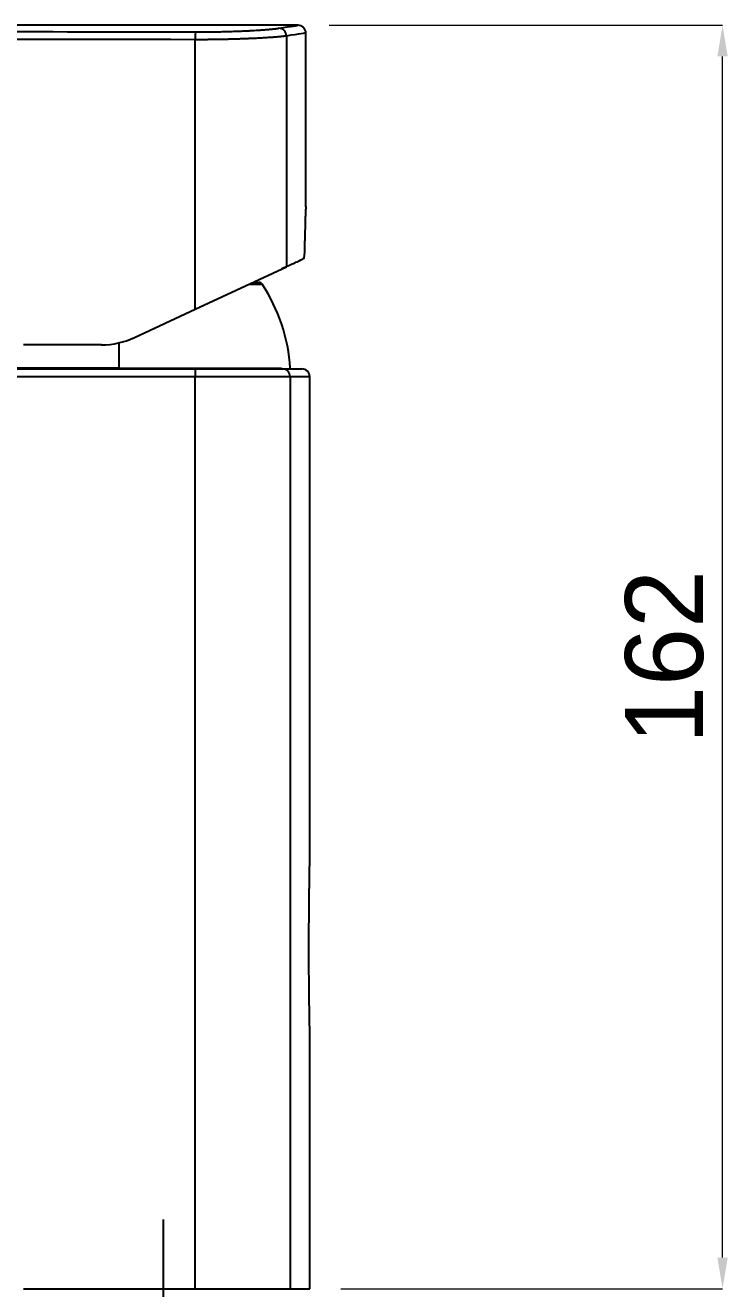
# Model space of a CAD drawing. Extents: x 0 to 790, y 0 to 579.
# Drawn here: x 510.6 to 600.9, y 273.8 to 435.9 of the extents above; entities that cross this region are included whole.
import ezdxf

# ---------------------------------------------------------------- set-up
doc = ezdxf.new("R2010")
doc.units = 0
doc.header["$LTSCALE"] = 10
doc.header["$MEASUREMENT"] = 0
doc.header["$PDMODE"] = 3
doc.header["$PDSIZE"] = -10
doc.linetypes.add('CENTER', pattern=[2, 1.25, -0.25, 0.25, -0.25])
doc.layers.get('0').update_dxf_attribs({"linetype": 'CONTINUOUS'})
doc.layers.get('DEFPOINTS').update_dxf_attribs({"linetype": 'CONTINUOUS'})
doc.layers.add('1', color=7, linetype='CONTINUOUS')
doc.styles.add('Daelim Dimension', font='')
doc.styles.get('Daelim Dimension').set_extended_font_data('나눔고딕')
doc.dimstyles.new('DEFAULT', dxfattribs={"dimscale": 2, "dimtxt": 2, "dimasz": 2, "dimexe": 0, "dimexo": 2, "dimgap": 1, "dimtad": 1, "dimdec": 0, "dimzin": 9, "dimdsep": 46, "dimtxsty": 'Daelim Dimension', "dimcen": 0.5, "dimclrd": 5, "dimclre": 5, "dimclrt": 256, "dimadec": 1, "dimazin": 0, "dimtfac": 1, "dimtdec": 0, "dimtix": 1, "dimtmove": 0, "dimatfit": 3, "dimfxl": 1, "dimtolj": 1, "dimtzin": 1, "dimlwd": 9, "dimlwe": 9, "dimarcsym": 0})

# ---------------------------------------------------------------- blocks, each defined once
blk = doc.blocks.new('*D0')
at = {"color": 5, "lineweight": 9, "ltscale": 0.5, "transparency": 16777216}
for p, q in [((549.68, 435.89), (600.19, 435.89)), ((600.19, 277.79), (600.19, 431.89)), ((551.18, 273.79), (600.19, 273.79))]:
    blk.add_line(p, q, dxfattribs=at)
at = {"color": 5, "ltscale": 0.5, "transparency": 16777216}
for points in [[(599.53, 431.89), (600.86, 431.89), (600.19, 435.89)], [(599.53, 277.79), (600.86, 277.79), (600.19, 273.79)]]:
    blk.add_solid(points, dxfattribs=at)
at = {"layer": 'DEFPOINTS', "color": 0, "ltscale": 0.5, "transparency": 16777216}
for p in [(545.68, 435.89), (600.19, 435.89), (547.18, 273.79)]:
    blk.add_point(p, dxfattribs=at)
at = {"color": 7, "lineweight": -3, "ltscale": 0.5, "transparency": 16777216, "insert": (592.75, 354.84), "char_height": 10, "attachment_point": 5, "rotation": 90, "style": 'Daelim Dimension'}
blk.add_mtext('\\A1;162', dxfattribs=at)
blk = doc.blocks.new('*D1')
at = {"color": 5, "lineweight": 9, "ltscale": 0.5, "transparency": 16777216}
for p, q in [((402.34, 361.83), (402.34, 222.76)), ((522.68, 267.79), (522.68, 222.76)), ((406.34, 222.76), (518.68, 222.76))]:
    blk.add_line(p, q, dxfattribs=at)
at = {"color": 5, "ltscale": 0.5, "transparency": 16777216}
for points in [[(406.34, 223.42), (406.34, 222.09), (402.34, 222.76)], [(518.68, 223.42), (518.68, 222.09), (522.68, 222.76)]]:
    blk.add_solid(points, dxfattribs=at)
at = {"layer": 'DEFPOINTS', "color": 0, "ltscale": 0.5, "transparency": 16777216}
for p in [(402.34, 365.83), (522.68, 271.79), (522.68, 222.76)]:
    blk.add_point(p, dxfattribs=at)
at = {"color": 7, "lineweight": -3, "ltscale": 0.5, "transparency": 16777216, "insert": (462.51, 230.46), "char_height": 10, "attachment_point": 5, "style": 'Daelim Dimension'}
blk.add_mtext('\\A1;120.5', dxfattribs=at)

msp = doc.modelspace()

# ---------------------------------------------------------------- linework, layer by layer
at = {"layer": '1', "color": 7, "linetype": 'Continuous', "lineweight": -3}
for p, q in [((544.18, 434.51), (544.18, 404.91)), ((532.48, 399.46), (532.48, 434.04)), ((546.57, 409.39), (546.57, 408.24)), ((532.48, 399.46), (544.18, 404.91)), ((539.35, 402.66), (541.08, 402.66)), ((539.84, 402.89), (540.66, 402.89)), ((524.69, 395.83), (532.48, 399.46)), ((520.46, 394.89), (510.42, 394.89)), ((522.68, 395.14), (522.68, 391.89)), ((498.54, 391.79), (532.49, 391.79)), ((532.47, 390.79), (498.96, 390.79)), ((522.68, 391.89), (500.68, 391.89)), ((522.68, 391.79), (522.68, 391.89)), ((522.68, 391.89), (543.56, 391.89)), ((544.66, 390.79), (532.47, 390.79)), ((532.47, 273.79), (532.47, 390.79)), ((532.49, 391.79), (543.7, 391.79)), ((542.78, 391.79), (542.68, 391.89)), ((510.41, 273.79), (532.47, 273.79)), ((532.47, 273.79), (544.66, 273.79))]:
    msp.add_line(p, q, dxfattribs=at)
at = {"layer": '1', "color": 1, "linetype": 'CENTER', "lineweight": -3}
msp.add_line((528.38, 282.69), (528.38, 209.79), dxfattribs=at)
at = {"layer": '1', "color": 7, "linetype": 'Continuous', "lineweight": -3}
for centre, radius, start, end in [((540.66, 402.39), 0.5, 33.4074, 90), ((522.68, 390.53), 22.04, 3.5395, 33.4074), ((520.46, 404.89), 10, 270, 295)]:
    msp.add_arc(centre, radius, start, end, dxfattribs=at)
for centre, major_axis, ratio, start_param, end_param in [((532.5, 434.04), (0.002, 1), 0.021754, 0.072982, 1.570831), ((543.23, 434.51), (0.153, -0.988), 0.952561, 1.424342, 2.980434), ((532.49, 390.79), (0, -1), 0.021754, 3.141593, 4.712389), ((543.7, 390.79), (0, -1), 0.953596, 1.570796, 3.141593), ((546.18, 390.79), (0, -1), 1, 1.576531, 3.141593)]:
    msp.add_ellipse(centre, major_axis=major_axis, ratio=ratio, start_param=start_param, end_param=end_param, dxfattribs=at)
for points, degree in [([(545.68, 435.89), (420.72, 435.89)], 1), ([(543.23, 435.51), (544.86, 435.76), (545.68, 435.89), (545.68, 435.89)], 3), ([(546.68, 434.89), (546.68, 434.89), (545.85, 434.76), (544.18, 434.51)], 3), ([(546.68, 412.6), (546.68, 434.89)], 1), ([(532.48, 434.04), (499, 434.09), (465.52, 434.14), (432.04, 434.19)], 3), ([(544.06, 404.86), (543.83, 404.75), (543.57, 404.63)], 2), ([(544.66, 390.79), (544.66, 351.79), (544.66, 312.79), (544.66, 273.79)], 3), ([(547.18, 328.27), (547.18, 390.79)], 1), ([(547.18, 273.79), (547.18, 307.26)], 1)]:
    msp.add_open_spline(points, degree=degree, dxfattribs=at)
for points, knots in [([(432.07, 435.19), (432.73, 435.19), (433.4, 435.19), (436.73, 435.18), (439.4, 435.18), (452.73, 435.16), (463.39, 435.14), (493.54, 435.1), (513.02, 435.07), (532.5, 435.04)], [0, 0, 0, 0, 0.019909, 0.019909, 0.099545, 0.099545, 0.41809, 0.41809, 1, 1, 1, 1]), ([(544.18, 434.51), (544.18, 434.51), (544.17, 434.51), (544.15, 434.5), (544.13, 434.5), (544.12, 434.5), (544.1, 434.5), (544.08, 434.49), (544.07, 434.49), (544.05, 434.49), (544.03, 434.49), (544.02, 434.49), (544, 434.48), (543.98, 434.48), (543.96, 434.48), (543.94, 434.48), (543.92, 434.47), (543.91, 434.47), (543.89, 434.47), (543.87, 434.47), (543.85, 434.47), (543.83, 434.46), (543.81, 434.46), (543.79, 434.46), (543.77, 434.46), (543.75, 434.45), (543.73, 434.45), (543.71, 434.45), (543.69, 434.45), (543.66, 434.45), (543.64, 434.44), (543.62, 434.44), (543.6, 434.44), (543.58, 434.44), (543.56, 434.43), (543.53, 434.43), (543.51, 434.43), (543.49, 434.43), (543.46, 434.43), (543.44, 434.42), (543.42, 434.42), (543.39, 434.42), (543.37, 434.42), (543.35, 434.41), (543.32, 434.41), (543.3, 434.41), (543.27, 434.41), (543.25, 434.4), (543.22, 434.4), (543.2, 434.4), (543.17, 434.4), (543.15, 434.4), (543.12, 434.39), (543.1, 434.39), (543.07, 434.39), (543.04, 434.39), (543.02, 434.38), (542.99, 434.38), (542.96, 434.38), (542.94, 434.38), (542.91, 434.38), (542.88, 434.37), (542.85, 434.37), (542.83, 434.37), (542.8, 434.37), (542.77, 434.36), (542.74, 434.36), (542.71, 434.36), (542.68, 434.36), (542.66, 434.35), (542.63, 434.35), (542.6, 434.35), (542.57, 434.35), (542.54, 434.35), (542.51, 434.34), (542.48, 434.34), (542.36, 434.33), (542.16, 434.32), (541.85, 434.3), (541.53, 434.28), (541.2, 434.26), (540.85, 434.24), (540.49, 434.22), (540.11, 434.2), (539.82, 434.19), (539.62, 434.18), (539.51, 434.17), (539.41, 434.17), (539.31, 434.17), (539.2, 434.16), (539.09, 434.16), (538.99, 434.15), (538.88, 434.15), (538.78, 434.14), (538.67, 434.14), (538.56, 434.14), (538.45, 434.13), (538.34, 434.13), (538.24, 434.13), (538.13, 434.12), (538.02, 434.12), (537.91, 434.12), (537.8, 434.11), (537.69, 434.11), (537.58, 434.11), (537.47, 434.1), (537.36, 434.1), (537.24, 434.1), (537.13, 434.09), (537.02, 434.09), (536.91, 434.09), (536.8, 434.09), (536.69, 434.08), (536.58, 434.08), (536.46, 434.08), (536.35, 434.08), (536.24, 434.07), (536.13, 434.07), (536.01, 434.07), (535.9, 434.07), (535.79, 434.07), (535.68, 434.06), (535.57, 434.06), (535.45, 434.06), (535.34, 434.06), (535.23, 434.06), (535.12, 434.06), (535.01, 434.05), (534.89, 434.05), (534.78, 434.05), (534.67, 434.05), (534.56, 434.05), (534.45, 434.05), (534.34, 434.05), (534.23, 434.05), (534.11, 434.04), (534, 434.04), (533.89, 434.04), (533.78, 434.04), (533.67, 434.04), (533.56, 434.04), (533.45, 434.04), (533.34, 434.04), (533.23, 434.04), (533.12, 434.04), (533.02, 434.04), (532.91, 434.04), (532.8, 434.04), (532.69, 434.04), (532.58, 434.04), (532.51, 434.04), (532.48, 434.04)], [0, 0, 0, 0, 0.00334, 0.006681, 0.010021, 0.013361, 0.016702, 0.020042, 0.023382, 0.026723, 0.030063, 0.033403, 0.036744, 0.040084, 0.043424, 0.046765, 0.050105, 0.053446, 0.056786, 0.060126, 0.063467, 0.066807, 0.070148, 0.073488, 0.076828, 0.080169, 0.083509, 0.08685, 0.09019, 0.093531, 0.096871, 0.100211, 0.103552, 0.106892, 0.110233, 0.113573, 0.116914, 0.120254, 0.123595, 0.126935, 0.130276, 0.133616, 0.136957, 0.140297, 0.143638, 0.146978, 0.150319, 0.153659, 0.157, 0.16034, 0.163681, 0.167021, 0.170362, 0.173703, 0.177043, 0.180384, 0.183724, 0.187065, 0.190405, 0.193746, 0.197087, 0.200427, 0.203768, 0.207108, 0.210449, 0.21379, 0.21713, 0.220471, 0.223811, 0.227152, 0.230493, 0.233833, 0.237174, 0.240515, 0.243855, 0.247196, 0.250537, 0.281679, 0.31285, 0.344051, 0.375281, 0.40654, 0.437829, 0.469147, 0.500495, 0.508686, 0.516858, 0.52501, 0.533144, 0.541258, 0.549353, 0.557429, 0.565486, 0.573523, 0.581542, 0.589541, 0.597521, 0.605481, 0.613423, 0.621345, 0.629248, 0.637132, 0.644997, 0.652843, 0.660669, 0.668477, 0.676265, 0.684034, 0.691784, 0.699514, 0.707226, 0.714918, 0.722591, 0.730245, 0.73788, 0.745496, 0.753092, 0.76067, 0.768228, 0.775767, 0.783287, 0.790788, 0.79827, 0.805732, 0.813176, 0.8206, 0.828005, 0.835391, 0.842758, 0.850106, 0.857435, 0.864744, 0.872035, 0.879306, 0.886559, 0.893792, 0.901006, 0.908201, 0.915377, 0.922534, 0.929672, 0.93679, 0.94389, 0.95097, 0.958032, 0.965074, 0.972097, 0.979102, 0.986087, 0.993053, 1, 1, 1, 1]), ([(532.5, 435.04), (532.52, 435.04), (532.55, 435.04), (532.6, 435.04), (532.65, 435.04), (532.7, 435.04), (532.75, 435.04), (532.8, 435.04), (532.85, 435.04), (532.9, 435.04), (532.96, 435.04), (533.01, 435.04), (533.06, 435.04), (533.11, 435.04), (533.16, 435.04), (533.21, 435.04), (533.26, 435.04), (533.31, 435.04), (533.36, 435.04), (533.41, 435.04), (533.46, 435.04), (533.51, 435.04), (533.56, 435.04), (533.61, 435.04), (533.67, 435.04), (533.72, 435.04), (533.77, 435.04), (533.82, 435.04), (533.87, 435.04), (533.92, 435.04), (533.97, 435.04), (534.02, 435.04), (534.07, 435.04), (534.12, 435.04), (534.17, 435.04), (534.22, 435.04), (534.4, 435.05), (534.71, 435.05), (535.14, 435.06), (535.57, 435.06), (535.99, 435.07), (536.41, 435.08), (536.83, 435.09), (537.23, 435.11), (537.76, 435.12), (538.41, 435.15), (539.07, 435.18), (539.62, 435.2), (540.07, 435.23), (540.46, 435.25), (540.8, 435.27), (541.1, 435.3), (541.38, 435.32), (541.64, 435.34), (541.89, 435.36), (542.13, 435.38), (542.35, 435.4), (542.51, 435.42), (542.61, 435.43), (542.65, 435.43), (542.7, 435.44), (542.74, 435.44), (542.78, 435.45), (542.83, 435.45), (542.87, 435.46), (542.91, 435.46), (542.95, 435.47), (542.98, 435.47), (543.02, 435.48), (543.06, 435.48), (543.09, 435.49), (543.13, 435.49), (543.16, 435.5), (543.2, 435.5), (543.22, 435.51), (543.23, 435.51)], [0, 0, 0, 0, 0.003588, 0.007175, 0.010761, 0.014346, 0.01793, 0.021514, 0.025097, 0.028679, 0.03226, 0.035841, 0.039422, 0.043002, 0.046582, 0.050162, 0.053742, 0.057322, 0.060902, 0.064482, 0.068062, 0.071643, 0.075224, 0.078805, 0.082387, 0.08597, 0.089553, 0.093137, 0.096722, 0.100308, 0.103895, 0.107483, 0.111072, 0.114663, 0.118254, 0.121847, 0.125442, 0.156596, 0.187713, 0.218842, 0.250034, 0.281175, 0.312267, 0.343359, 0.374502, 0.437016, 0.499497, 0.541168, 0.582846, 0.624653, 0.655852, 0.687019, 0.718204, 0.749458, 0.780731, 0.811946, 0.843153, 0.874402, 0.881816, 0.889223, 0.896625, 0.904021, 0.911412, 0.9188, 0.926185, 0.933567, 0.940947, 0.948326, 0.955704, 0.963082, 0.970462, 0.977842, 0.985225, 0.992611, 1, 1, 1, 1]), ([(546.68, 434.89), (546.68, 435.02), (546.64, 435.21), (546.52, 435.44), (546.39, 435.6), (546.23, 435.73), (546, 435.85), (545.81, 435.89), (545.68, 435.89)], [0, 0, 0, 0, 0.239457, 0.368361, 0.5, 0.631639, 0.760543, 1, 1, 1, 1]), ([(546.68, 412.64), (546.68, 412.64), (546.68, 412.63), (546.68, 412.62), (546.68, 412.62), (546.68, 412.61), (546.68, 412.6), (546.68, 412.59), (546.67, 412.56), (546.67, 412.5), (546.67, 412.43), (546.66, 412.37), (546.66, 412.35), (546.66, 412.32), (546.66, 412.3), (546.66, 412.28), (546.65, 412.22), (546.65, 412.1), (546.64, 411.91), (546.63, 411.76), (546.63, 411.65), (546.62, 411.61), (546.62, 411.53), (546.62, 411.49), (546.61, 411.37), (546.61, 411.2), (546.6, 411.02), (546.6, 410.88), (546.6, 410.83), (546.59, 410.73), (546.59, 410.68), (546.59, 410.54), (546.58, 410.34), (546.58, 410.13), (546.58, 409.97), (546.58, 409.9), (546.58, 409.82), (546.58, 409.76), (546.58, 409.74), (546.57, 409.6), (546.57, 409.5), (546.57, 409.39)], [0, 0, 0, 0, 0.06191, 0.06191, 0.077545, 0.077545, 0.09318, 0.12445, 0.12445, 0.186989, 0.249528, 0.249528, 0.280798, 0.280798, 0.296433, 0.296433, 0.312068, 0.374607, 0.437146, 0.499685, 0.499685, 0.530955, 0.530955, 0.562225, 0.562225, 0.624764, 0.687303, 0.687303, 0.718573, 0.718573, 0.749843, 0.749843, 0.812382, 0.874921, 0.874921, 0.906191, 0.921826, 0.921826, 0.937461, 0.937461, 1, 1, 1, 1]), ([(546.4, 405.95), (546.41, 405.96), (546.42, 405.96), (546.43, 405.98), (546.45, 406.01), (546.46, 406.06), (546.47, 406.09), (546.47, 406.1), (546.47, 406.11), (546.48, 406.13), (546.48, 406.15), (546.49, 406.2), (546.5, 406.27), (546.51, 406.36), (546.51, 406.42), (546.52, 406.44), (546.52, 406.49), (546.52, 406.52), (546.53, 406.59), (546.54, 406.69), (546.54, 406.8), (546.55, 406.89), (546.55, 406.92), (546.55, 406.98), (546.55, 407.01), (546.56, 407.16), (546.56, 407.28), (546.57, 407.48), (546.57, 407.55), (546.57, 407.65), (546.57, 407.68), (546.57, 407.75), (546.57, 407.79), (546.57, 407.96), (546.57, 408.1), (546.57, 408.24)], [0, 0, 0, 0, 0.0625, 0.0625, 0.125, 0.1875, 0.1875, 0.203125, 0.203125, 0.21875, 0.25, 0.25, 0.3125, 0.375, 0.375, 0.40625, 0.40625, 0.4375, 0.4375, 0.5, 0.5625, 0.5625, 0.59375, 0.59375, 0.625, 0.625, 0.75, 0.75, 0.8125, 0.8125, 0.84375, 0.84375, 0.875, 0.875, 1, 1, 1, 1]), ([(544.18, 404.91), (544.72, 405.17), (545.19, 405.38), (545.93, 405.73), (546.22, 405.86), (546.4, 405.95)], [0, 0, 0, 0, 0.5, 0.5, 1, 1, 1, 1]), ([(543.7, 391.79), (544.11, 391.79), (544.82, 391.79), (545.34, 391.79), (545.76, 391.79), (545.92, 391.79), (546.04, 391.79), (546.05, 391.79), (546.07, 391.79), (546.08, 391.79), (546.11, 391.79), (546.16, 391.79), (546.18, 391.79), (546.18, 391.79)], [0, 0, 0, 0, 0.250429, 0.500858, 0.500858, 0.751286, 0.751286, 0.78259, 0.78259, 0.813893, 0.813893, 0.876501, 1, 1, 1, 1]), ([(547.18, 390.79), (547.18, 390.79), (547.16, 390.79), (547.11, 390.79), (547.08, 390.79), (547.07, 390.79), (547.05, 390.79), (546.93, 390.79), (546.75, 390.79), (546.32, 390.79), (546.06, 390.79), (545.43, 390.79), (545.07, 390.79), (544.66, 390.79)], [0, 0, 0, 0, 0.123452, 0.186063, 0.186063, 0.217368, 0.217368, 0.248673, 0.499116, 0.499116, 0.749558, 0.749558, 1, 1, 1, 1]), ([(547.18, 307.24), (547.18, 307.24), (547.18, 307.24), (547.18, 307.25), (547.18, 307.25), (547.18, 307.26), (547.18, 307.27), (547.18, 307.29), (547.18, 307.31), (547.18, 307.35), (547.18, 307.36), (547.18, 307.39), (547.18, 307.41), (547.18, 307.45), (547.17, 307.49), (547.17, 307.56), (547.17, 307.6), (547.17, 307.68), (547.17, 307.72), (547.17, 307.79), (547.17, 307.81), (547.17, 307.86), (547.17, 307.88), (547.17, 307.95), (547.16, 308), (547.16, 308.14), (547.16, 308.24), (547.16, 308.45), (547.15, 308.55), (547.15, 308.71), (547.15, 308.76), (547.15, 308.87), (547.15, 308.93), (547.14, 309.09), (547.14, 309.2), (547.14, 309.53), (547.13, 309.76), (547.13, 310.21), (547.12, 310.44), (547.12, 310.9), (547.11, 311.13), (547.11, 311.6), (547.11, 311.83), (547.1, 312.19), (547.1, 312.31), (547.1, 312.54), (547.1, 312.66), (547.09, 313.02), (547.09, 313.26), (547.09, 313.97), (547.08, 314.45), (547.08, 315.4), (547.08, 315.87), (547.08, 316.83), (547.08, 317.78), (547.08, 318.73), (547.08, 319.69), (547.08, 320.17), (547.09, 320.88), (547.09, 321.12), (547.09, 321.6), (547.09, 321.84), (547.1, 322.31), (547.1, 322.55), (547.1, 323.02), (547.11, 323.26), (547.11, 323.73), (547.11, 323.97), (547.12, 324.43), (547.12, 324.67), (547.13, 325.01), (547.13, 325.13), (547.13, 325.36), (547.13, 325.47), (547.14, 325.81), (547.14, 326.04), (547.15, 326.31), (547.15, 326.37), (547.15, 326.48), (547.15, 326.53), (547.15, 326.7), (547.15, 326.8), (547.16, 327.02), (547.16, 327.12), (547.16, 327.32), (547.16, 327.42), (547.17, 327.54), (547.17, 327.57), (547.17, 327.61), (547.17, 327.64), (547.17, 327.71), (547.17, 327.75), (547.17, 327.84), (547.17, 327.88), (547.17, 327.94), (547.17, 327.96), (547.17, 328), (547.18, 328.01), (547.18, 328.07), (547.18, 328.1), (547.18, 328.16), (547.18, 328.18), (547.18, 328.21), (547.18, 328.21), (547.18, 328.22), (547.18, 328.24), (547.18, 328.26), (547.18, 328.27), (547.18, 328.27), (547.18, 328.27), (547.18, 328.27), (547.18, 328.27), (547.18, 328.27), (547.18, 328.27)], [0, 0, 0, 0, 0.004865, 0.004865, 0.008752, 0.008752, 0.012639, 0.012639, 0.020414, 0.020414, 0.024301, 0.024301, 0.028188, 0.028188, 0.035963, 0.035963, 0.043737, 0.043737, 0.051512, 0.051512, 0.055399, 0.055399, 0.059286, 0.059286, 0.067061, 0.067061, 0.08261, 0.08261, 0.098159, 0.098159, 0.105933, 0.105933, 0.113708, 0.113708, 0.129257, 0.129257, 0.160354, 0.160354, 0.191452, 0.191452, 0.22255, 0.22255, 0.253648, 0.253648, 0.269197, 0.269197, 0.284746, 0.284746, 0.315844, 0.315844, 0.37804, 0.37804, 0.440236, 0.440236, 0.502432, 0.564628, 0.564628, 0.626824, 0.626824, 0.657922, 0.657922, 0.68902, 0.68902, 0.720118, 0.720118, 0.751216, 0.751216, 0.782314, 0.782314, 0.813412, 0.813412, 0.828961, 0.828961, 0.84451, 0.84451, 0.875608, 0.875608, 0.883383, 0.883383, 0.891157, 0.891157, 0.906706, 0.906706, 0.922255, 0.922255, 0.937804, 0.937804, 0.941691, 0.941691, 0.945579, 0.945579, 0.953353, 0.953353, 0.961128, 0.961128, 0.965015, 0.965015, 0.968902, 0.968902, 0.976677, 0.976677, 0.984451, 0.984451, 0.986395, 0.986395, 0.988338, 0.992226, 0.996113, 0.998056, 0.999028, 0.999514, 0.999757, 1, 1, 1, 1]), ([(544.66, 273.79), (545.07, 273.79), (545.43, 273.79), (546.06, 273.79), (546.32, 273.79), (546.75, 273.79), (546.91, 273.79), (547.03, 273.79), (547.05, 273.79), (547.07, 273.79), (547.1, 273.79), (547.16, 273.79), (547.18, 273.79), (547.18, 273.79)], [0, 0, 0, 0, 0.250436, 0.250436, 0.500872, 0.500872, 0.751308, 0.751308, 0.782612, 0.782612, 0.813917, 0.876526, 1, 1, 1, 1])]:
    msp.add_open_spline(points, degree=3, knots=knots, dxfattribs=at)

# ---------------------------------------------------------------- dimensions: what is measured, and where the dimension line sits
at = {"color": 5, "lineweight": -3, "ltscale": 0.5}
dim = msp.add_linear_dim(base=(600.19, 435.89), p1=(547.18, 273.79), p2=(545.68, 435.89), angle=90, text='162', dimstyle='DEFAULT', override={"dimtxt": 5, "dimclrd": 5, "dimclre": 5, "dimclrt": 7}, dxfattribs=at)
dim.commit()
dim.dimension.update_dxf_attribs({"geometry": '*D0', "text_midpoint": (592.75, 354.84)})
dim = msp.add_linear_dim(base=(522.68, 222.76), p1=(402.34, 365.83), p2=(522.68, 271.79), text='120.5', dimstyle='DEFAULT', override={"dimtxt": 5, "dimclrd": 5, "dimclre": 5, "dimclrt": 7}, dxfattribs=at)
dim.commit()
dim.dimension.update_dxf_attribs({"geometry": '*D1', "text_midpoint": (462.51, 230.46)})

doc.saveas('drawing.dxf')
